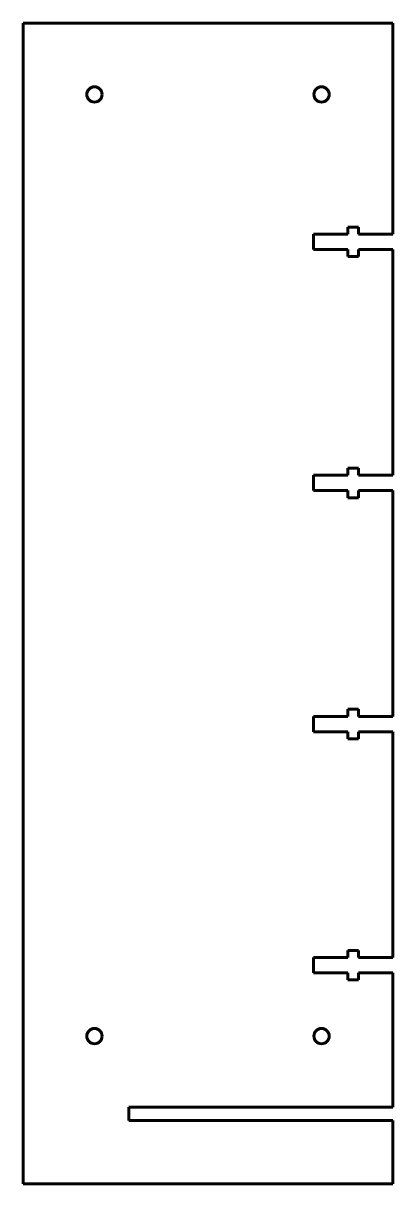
# Model space of a CAD drawing. Header units: millimetres. Extents: x -35 to 35, y -110 to 110.
import ezdxf

# ---------------------------------------------------------------- set-up
doc = ezdxf.new("R2010")
doc.units = ezdxf.units.MM
doc.linetypes.add('K5LT_BASIC', pattern=[0])

msp = doc.modelspace()

# ---------------------------------------------------------------- linework, layer by layer
at = {"color": 150, "linetype": 'K5LT_BASIC', "lineweight": 60, "true_color": 0x0080ff}
for p, q in [((35, 110), (-35, 110)), ((35, 70), (35, 110)), ((-35, 110), (-35, -110)), ((26.5, 70), (26.5, 71.35)), ((26.5, 71.35), (28.5, 71.35)), ((28.5, 71.35), (28.5, 70)), ((20, 67.1), (20, 70)), ((20, 70), (26.5, 70)), ((28.5, 70), (35, 70)), ((26.5, 67.1), (20, 67.1)), ((26.5, 65.75), (26.5, 67.1)), ((28.5, 67.1), (28.5, 65.75)), ((35, 67.1), (28.5, 67.1)), ((35, 24.3), (35, 67.1)), ((28.5, 65.75), (26.5, 65.75)), ((20, 21.4), (20, 24.3)), ((20, 24.3), (26.5, 24.3)), ((26.5, 25.65), (28.5, 25.65)), ((26.5, 24.3), (26.5, 25.65)), ((28.5, 25.65), (28.5, 24.3)), ((28.5, 24.3), (35, 24.3)), ((26.5, 21.4), (20, 21.4)), ((26.5, 20.05), (26.5, 21.4)), ((28.5, 20.05), (26.5, 20.05)), ((28.5, 21.4), (28.5, 20.05)), ((35, 21.4), (28.5, 21.4)), ((35, -21.4), (35, 21.4)), ((20, -24.3), (20, -21.4)), ((20, -21.4), (26.5, -21.4)), ((26.5, -21.4), (26.5, -20.05)), ((26.5, -20.05), (28.5, -20.05)), ((28.5, -20.05), (28.5, -21.4)), ((28.5, -21.4), (35, -21.4)), ((26.5, -24.3), (20, -24.3)), ((26.5, -25.65), (26.5, -24.3)), ((28.5, -25.65), (26.5, -25.65)), ((35, -24.3), (28.5, -24.3)), ((28.5, -24.3), (28.5, -25.65)), ((35, -67.1), (35, -24.3)), ((26.5, -67.1), (26.5, -65.75)), ((26.5, -65.75), (28.5, -65.75)), ((28.5, -65.75), (28.5, -67.1)), ((20, -67.1), (26.5, -67.1)), ((20, -70), (20, -67.1)), ((28.5, -67.1), (35, -67.1)), ((26.5, -70), (20, -70)), ((26.5, -71.35), (26.5, -70)), ((35, -70), (28.5, -70)), ((28.5, -70), (28.5, -71.35)), ((35, -95.5), (35, -70)), ((28.5, -71.35), (26.5, -71.35)), ((-15, -98), (-15, -95.5)), ((-15, -95.5), (35, -95.5)), ((35, -98), (-15, -98)), ((35, -110), (35, -98)), ((-35, -110), (35, -110))]:
    msp.add_line(p, q, dxfattribs=at)
for centre in [(-21.5, 96.5), (21.5, 96.5), (-21.5, -82), (21.5, -82)]:
    msp.add_circle(centre, 1.45, dxfattribs=at)

doc.saveas('drawing.dxf')
